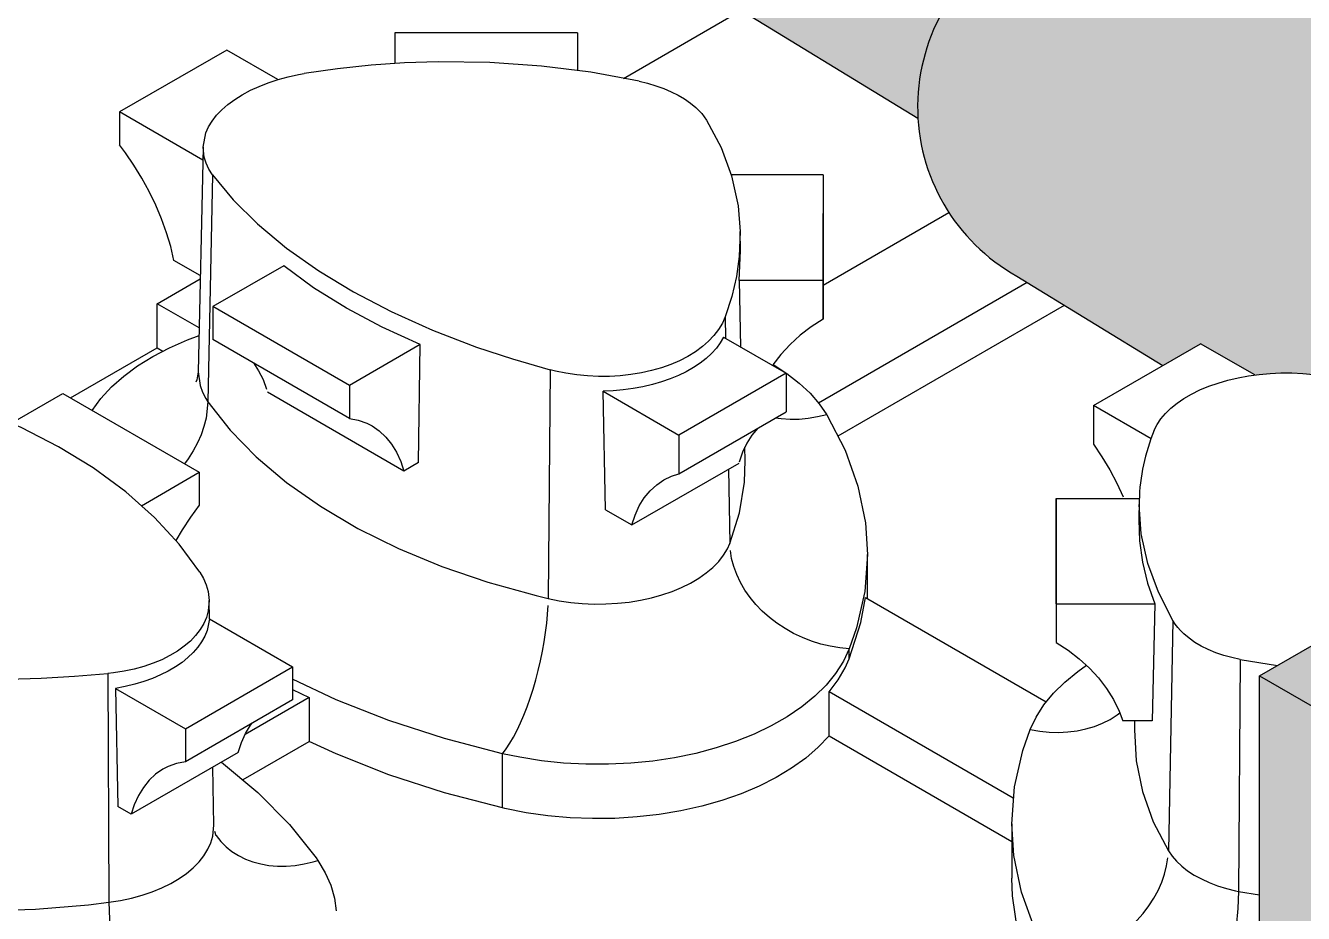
# Model space of a CAD drawing. Header units: millimetres. Extents: x 441156 to 441876, y 4514765 to 4515211.
# Drawn here: x 441593.089 to 441593.646, y 4515143.171 to 4515143.558 of the extents above; entities that cross this region are included whole.
import ezdxf

# ---------------------------------------------------------------- set-up
doc = ezdxf.new("R2010")
doc.units = ezdxf.units.MM
doc.layers.add('Cornice', color=7, linetype='Continuous')
doc.layers.add('Cornice_Tratteggi', color=7, linetype='Continuous', lineweight=5)

msp = doc.modelspace()

# ---------------------------------------------------------------- hatches: boundary and pattern name
at = {"layer": 'Cornice_Tratteggi'}
h = msp.add_hatch(dxfattribs=at)
h.set_pattern_fill('AR-RSHKE', color=254, scale=3.01875e-05)
h.set_pattern_definition([(0, (441585.1792388301, 4515158.165127833), (0.01955244375, 0.00920115), [0.004600575, -0.0038338125, 0.0053673375, -0.0023002875, 0.0069008625, -0.00306705]), (0, (441585.1838394051, 4515158.165511215), (0.01955244375, 0.00920115), [0.0038338125, -0.0145684875, 0.00306705, -0.004600575]), (0, (441585.1930405551, 4515158.164552762), (0.01955244375, 0.00920115), [0.0023002875, -0.0237696375]), (90, (441585.1792388301, 4515158.165127833), (-0.00651748125, 0.00920115), [0.008817768750000001, -0.02798683125]), (90, (441585.1838394051, 4515158.165127833), (-0.00651748125, 0.00920115), [0.008626078125, -0.028178521875]), (90, (441585.1876732176, 4515158.165127833), (-0.00651748125, 0.00920115), [0.008051006250000001, -0.02875359375]), (90, (441585.1930405551, 4515158.164552762), (-0.00651748125, 0.00920115), [0.008817768750000001, -0.02798683125]), (90, (441585.1953408426, 4515158.164552762), (-0.00651748125, 0.00920115), [0.008817768750000001, -0.02798683125]), (90, (441585.2022417051, 4515158.165127833), (-0.00651748125, 0.00920115), [0.0084343875, -0.0283702125])])
h.paths.add_polyline_path([(441593.669168128, 4515143.250001364), (441593.6273390004, 4515143.27415119), (441593.6273390004, 4515142.658326191), (441593.4181933625, 4515142.77907532), (441593.4181933625, 4515142.730775319), (441593.669168128, 4515142.585876365)])
h.paths.add_polyline_path([(441594.9902824535, 4515144.012739739), (441594.9902824535, 4515144.061039391), (441593.6273390004, 4515143.27415119), (441593.669168128, 4515143.250001364)])
for points in [[(441593.3853776835, 4515143.574066194), (441593.4782227757, 4515143.517337671, -0.3134991230460033), (441593.5285898547, 4515143.599661068), (441593.4337690223, 4515143.657596772, 1.00000059424074)], [(441593.6085227746, 4515143.593245395, 1.032811065394186), (441593.5213570569, 4515143.448503297), (441593.5851187409, 4515143.40954479), (441593.6015368634, 4515143.419023707), (441593.6251953507, 4515143.405363888), (441593.6271509133, 4515143.40562891), (441593.6318943287, 4515143.406051836), (441593.6366543207, 4515143.406258301), (441593.641415693, 4515143.40624491), (441593.6461594815, 4515143.406014312), (441593.650835946, 4515143.405570134), (441593.6553953462, 4515143.404916006), (441593.6578167253, 4515143.404472966), (441593.6741325958, 4515143.400845258), (441593.6898611701, 4515143.396520946), (441593.709037694, 4515143.390013276), (441593.722725454, 4515143.384277433), (441593.7453633386, 4515143.397347981), (441593.7930437457, 4515143.369819949), (441593.8381315151, 4515143.395851135), (441593.8346381339, 4515143.39786802), (441593.8342760727, 4515143.39912801), (441593.8327412774, 4515143.403362577), (441593.8308258206, 4515143.407203425), (441593.82854428, 4515143.410621323), (441593.810901658, 4515143.420807197), (441593.810901984, 4515143.435186381), (441593.8398546643, 4515143.451901183)]]:
    msp.add_hatch(color=254, dxfattribs=at).paths.add_polyline_path(points)

# ---------------------------------------------------------------- linework, layer by layer
at = {"color": 254, "linetype": 'Continuous'}
for p, q in [((441593.5547895951, 4515143.392034418), (441593.6015368634, 4515143.419023707)), ((441593.6251953507, 4515143.405363888), (441593.6015368634, 4515143.419023707)), ((441593.5547895951, 4515143.392034418), (441593.5547892137, 4515143.375195599)), ((441593.5799905611, 4515143.37748401), (441593.5547895951, 4515143.392034418))]:
    msp.add_line(p, q, dxfattribs=at)
for points in [[(441593.5813481126, 4515143.38125303, 0), (441593.5825978667, 4515143.383765259, 0), (441593.5842359008, 4515143.386228731, 0), (441593.5862430462, 4515143.388617752, 0), (441593.5886001341, 4515143.390906626, 0), (441593.5913031176, 4515143.393085862, 0), (441593.594338077, 4515143.39514882, 0), (441593.5976713019, 4515143.397074325, 0), (441593.6012690819, 4515143.398841197, 0), (441593.6051183455, 4515143.400439787, 0), (441593.6092050087, 4515143.401867867, 0), (441593.6134847364, 4515143.403111284, 0), (441593.6179131938, 4515143.404155876, 0), (441593.6224739198, 4515143.404995074, 0), (441593.6271509133, 4515143.40562891, 0), (441593.6318943287, 4515143.406051836, 0), (441593.6366543207, 4515143.406258301, 0), (441593.641415693, 4515143.40624491, 0), (441593.6461594815, 4515143.406014312, 0), (441593.650835946, 4515143.405570134, 0), (441593.6553953462, 4515143.404916006, 0), (441593.6578167253, 4515143.404472966, 0)], [(441593.5547892137, 4515143.375195599, 0), (441593.5584776663, 4515143.369716111, 0), (441593.561899231, 4515143.364032253, 0), (441593.5650278677, 4515143.358187282, 0), (441593.5678397656, 4515143.352225685, 0), (441593.5681433153, 4515143.351531253, 0)]]:
    msp.add_polyline3d(points, dxfattribs=at)
msp.add_arc((441593.65938691, 4515143.348460024), 0.08462904842435913, 157.2071656743576, 178.6316916423052, dxfattribs=at)
at = {"layer": 'Cornice', "color": 254}
for p, q in [((441593.6273390004, 4515143.27415119), (441594.9902824535, 4515144.061039391)), ((441593.3853776541, 4515143.574066211), (441593.4782227757, 4515143.517337671)), ((441593.5213570569, 4515143.448503297), (441593.5851187409, 4515143.40954479)), ((441593.6273390004, 4515142.658326191), (441593.6273390004, 4515143.27415119)), ((441593.6273390004, 4515143.27415119), (441593.669168128, 4515143.250001364))]:
    msp.add_line(p, q, dxfattribs=at)
at = {"layer": 'Cornice', "color": 254, "linetype": 'Continuous'}
for p, q in [((441593.3497022864, 4515143.534733181), (441593.4011441366, 4515143.564432861)), ((441593.3295797274, 4515143.55458124), (441593.2498847275, 4515143.55458124)), ((441593.2498847275, 4515143.55458124), (441593.2498847275, 4515143.541159132)), ((441593.3295797274, 4515143.55458124), (441593.3295797274, 4515143.538101679)), ((441593.1765301654, 4515143.547061906), (441593.1297828972, 4515143.520072618)), ((441593.1988627985, 4515143.534167605), (441593.1765301654, 4515143.547061906)), ((441593.1297828972, 4515143.520072618), (441593.1297825712, 4515143.50569361)), ((441593.1660867512, 4515143.499111682), (441593.1297828972, 4515143.520072618)), ((441593.1662071735, 4515143.504744283), (441593.164111212, 4515143.406708363)), ((441593.1703030484, 4515143.492725824), (441593.1683461918, 4515143.393628062)), ((441593.4368833447, 4515143.492630064), (441593.3967097093, 4515143.492629205)), ((441593.4368833447, 4515143.492630064), (441593.4368833447, 4515143.446618576)), ((441593.4368833447, 4515143.492630064), (441593.4368838845, 4515143.47579127)), ((441593.4368838845, 4515143.444575098), (441593.4917214199, 4515143.476235259)), ((441593.4368838845, 4515143.429779783), (441593.4368838845, 4515143.47579127)), ((441593.4008190347, 4515143.459687984), (441593.4006413494, 4515143.467998982)), ((441593.4001344567, 4515143.44661779), (441593.4008190347, 4515143.459687984)), ((441593.1650092378, 4515143.448712375), (441593.1535190471, 4515143.455346175)), ((441593.2013945555, 4515143.453005857), (441593.1705284053, 4515143.435186381)), ((441593.1462006785, 4515143.436468128), (441593.1649792523, 4515143.447309839)), ((441593.4368833447, 4515143.446618576), (441593.4001344567, 4515143.44661779)), ((441593.4001344567, 4515143.44661779), (441593.4007563207, 4515143.417605423)), ((441593.5259344046, 4515143.445706529), (441593.4348623242, 4515143.393126545)), ((441593.4368833447, 4515143.446618576), (441593.4368838845, 4515143.429779783)), ((441593.1645213233, 4515143.425890801), (441593.1462006785, 4515143.436468128)), ((441593.1462006785, 4515143.417242602), (441593.1462006785, 4515143.436468128)), ((441593.1705284053, 4515143.435186381), (441593.1705280793, 4515143.420807197)), ((441593.2300831481, 4515143.400802765), (441593.1705284053, 4515143.435186381)), ((441593.4434578221, 4515143.378863584), (441593.542112787, 4515143.435821507)), ((441593.3940983741, 4515143.430736871), (441593.394293822, 4515143.421336318)), ((441593.2300828221, 4515143.38642358), (441593.1705280793, 4515143.420807197)), ((441593.3933758847, 4515143.421866257), (441593.4206568915, 4515143.406116534)), ((441593.1083658054, 4515143.395398838), (441593.1462006785, 4515143.417242602)), ((441593.1462006785, 4515143.417242602), (441593.1486597981, 4515143.415822843)), ((441593.2609492969, 4515143.41862224), (441593.2300831481, 4515143.400802765)), ((441593.2601681864, 4515143.367149902), (441593.2609492969, 4515143.41862224)), ((441593.3176297613, 4515143.407667522), (441593.3168437881, 4515143.307893759)), ((441593.4206568915, 4515143.406116534), (441593.3739096232, 4515143.379127246)), ((441593.4206568915, 4515143.406116534), (441593.420657273, 4515143.389277275)), ((441593.253819298, 4515143.363484404), (441593.1942645552, 4515143.39786802)), ((441593.2300831481, 4515143.400802765), (441593.2300828221, 4515143.38642358)), ((441593.3407925747, 4515143.398246198), (441593.3739096232, 4515143.379127246)), ((441593.3418380916, 4515143.346621171), (441593.3407925747, 4515143.398246198)), ((441593.0823518753, 4515143.384277433), (441593.1049897599, 4515143.397347981)), ((441593.1049897599, 4515143.397347981), (441593.1645445027, 4515143.362964365)), ((441593.373910005, 4515143.362287986), (441593.420657273, 4515143.389277275)), ((441593.3739096232, 4515143.379127246), (441593.373910005, 4515143.362287986)), ((441593.4027781313, 4515143.368053746), (441593.4026542252, 4515143.373849295)), ((441593.2601681864, 4515143.367149902), (441593.253819298, 4515143.363484404)), ((441593.3533753412, 4515143.339960201), (441593.4001226095, 4515143.366949488)), ((441593.395480309, 4515143.364269281), (441593.3961533238, 4515143.331898964)), ((441593.1392751698, 4515143.348374485), (441593.1645445027, 4515143.362964365)), ((441593.1645445027, 4515143.362964365), (441593.1645448286, 4515143.348585556)), ((441593.538563142, 4515143.351531885), (441593.5385626021, 4515143.334693092)), ((441593.538563142, 4515143.305520398), (441593.538563142, 4515143.351531885)), ((441593.538563142, 4515143.351531885), (441593.5749200284, 4515143.351531108)), ((441593.574803274, 4515143.350476842), (441593.574627452, 4515143.342252998)), ((441593.3418380916, 4515143.346621171), (441593.3533753412, 4515143.339960201)), ((441593.5385626021, 4515143.334693092), (441593.5385626021, 4515143.288681604)), ((441593.4562229746, 4515143.30775981), (441593.4562229746, 4515143.327082227)), ((441593.4552631165, 4515143.30831398), (441593.5341432634, 4515143.262772943)), ((441593.1690369996, 4515143.299007916), (441593.1688651215, 4515143.307047295)), ((441593.538563142, 4515143.305520398), (441593.5385626021, 4515143.288681604)), ((441593.538563142, 4515143.305520398), (441593.5815394305, 4515143.305519479)), ((441593.5815394305, 4515143.305519479), (441593.5804196502, 4515143.254498239)), ((441593.1689710857, 4515143.299045969), (441593.2052900107, 4515143.278078528)), ((441593.5895312888, 4515143.298258579), (441593.5875127995, 4515143.197890206)), ((441593.4482532464, 4515143.281575219), (441593.4482532464, 4515143.286011878)), ((441593.6188879684, 4515143.281309656), (441593.6181861961, 4515143.180181083)), ((441593.1246817794, 4515143.275190625), (441593.1251480812, 4515143.175435519)), ((441593.1585427425, 4515143.251089239), (441593.2052900107, 4515143.278078528)), ((441593.2052900107, 4515143.278078528), (441593.2052903367, 4515143.263699143)), ((441593.1280598565, 4515143.268687449), (441593.1289369563, 4515143.217159482)), ((441593.1280598565, 4515143.268687449), (441593.1585427425, 4515143.251089239)), ((441593.2052903367, 4515143.263699143), (441593.1585430689, 4515143.236709855)), ((441593.2124528777, 4515143.264719625), (441593.1845587038, 4515143.248615071)), ((441593.2124528777, 4515143.264719625), (441593.2124528777, 4515143.2454941)), ((441593.4394050368, 4515143.247962615), (441593.4394050368, 4515143.267188141)), ((441593.5198014958, 4515143.22077167), (441593.4394050368, 4515143.267188141)), ((441593.5804196502, 4515143.254498239), (441593.5676030021, 4515143.254498239)), ((441593.5727512968, 4515143.254498239), (441593.5726683554, 4515143.25061876)), ((441593.1585427425, 4515143.251089239), (441593.1585430689, 4515143.236709855)), ((441593.4394050368, 4515143.247962615), (441593.519223512, 4515143.201879841)), ((441593.183733494, 4515143.228913116), (441593.2124528777, 4515143.2454941)), ((441593.1815538608, 4515143.240759967), (441593.1348065926, 4515143.213770678)), ((441593.2969319209, 4515143.216548146), (441593.2969319209, 4515143.240210331)), ((441593.170961696, 4515143.208982705), (441593.1704197456, 4515143.234331744)), ((441593.1348065926, 4515143.213770678), (441593.1289369563, 4515143.217159482)), ((441593.519223512, 4515143.20964724), (441593.519223512, 4515143.185985056))]:
    msp.add_line(p, q, dxfattribs=at)
for points in [[(441593.3565585183, 4515143.533469283, 0), (441593.3354596049, 4515143.537358717, 0), (441593.3139062414, 4515143.540082128, 0), (441593.2914069429, 4515143.541643164, 0), (441593.2687483474, 4515143.541938219, 0), (441593.2541328777, 4515143.541453803, 0), (441593.2395644181, 4515143.540443269, 0), (441593.2249082639, 4515143.538886719, 0), (441593.2103911286, 4515143.53679928, 0)], [(441593.1662071306, 4515143.504742276, 0), (441593.1662488756, 4515143.505590513, 0), (441593.1666387868, 4515143.508263211, 0), (441593.1674251657, 4515143.510923388, 0), (441593.1686018634, 4515143.513542761, 0), (441593.170167948, 4515143.516109098, 0), (441593.172113924, 4515143.518616039, 0), (441593.1744172789, 4515143.521037464, 0), (441593.1770555002, 4515143.523347246, 0), (441593.1800213095, 4515143.52553441, 0), (441593.1833014156, 4515143.527593919, 0), (441593.1868595873, 4515143.529504793, 0), (441593.190659593, 4515143.531246048, 0), (441593.1946917486, 4515143.532809756, 0), (441593.1989376441, 4515143.534191971, 0), (441593.2033514768, 4515143.535379176, 0), (441593.2078874439, 4515143.536357855, 0), (441593.2103911286, 4515143.53679928, 0)], [(441593.3565585183, 4515143.533469283, 0), (441593.3602371629, 4515143.532583424, 0), (441593.3637830153, 4515143.531533708, 0), (441593.3672669387, 4515143.530289461, 0), (441593.3705589083, 4515143.528888436, 0), (441593.3735504319, 4515143.527385966, 0), (441593.3763173168, 4515143.525755442, 0), (441593.3789091252, 4515143.52395525, 0), (441593.3812239505, 4515143.522044525, 0), (441593.3825948297, 4515143.520725742, 0), (441593.3838324256, 4515143.519368825, 0), (441593.3849460645, 4515143.517959615, 0), (441593.3859151979, 4515143.51652036, 0)], [(441593.3859151979, 4515143.51652036, 0), (441593.3922773006, 4515143.50455532, 0), (441593.3968768503, 4515143.492179484, 0), (441593.3997298384, 4515143.479103511, 0), (441593.4006412083, 4515143.468005584, 0)], [(441593.1535190471, 4515143.455346175, 0), (441593.1520937541, 4515143.461331762, 0), (441593.1502842106, 4515143.467376107, 0), (441593.1481041885, 4515143.47343321, 0), (441593.1455702789, 4515143.479456972, 0), (441593.1427017666, 4515143.48540155, 0), (441593.1395204825, 4515143.491221701, 0), (441593.1360506382, 4515143.49687313, 0), (441593.1323186414, 4515143.502312826, 0), (441593.1297825712, 4515143.50569361, 0)], [(441593.1703030484, 4515143.492725824, 0), (441593.1687132617, 4515143.495171385, 0), (441593.1675025041, 4515143.497705948, 0), (441593.1666816517, 4515143.500302387, 0), (441593.1662615807, 4515143.502933579, 0), (441593.1662071306, 4515143.504742276, 0)], [(441593.1703030484, 4515143.492725824, 0), (441593.1793447764, 4515143.481809247, 0), (441593.1900103552, 4515143.471216351, 0), (441593.2026103257, 4515143.460732481, 0), (441593.2167617666, 4515143.450745896, 0), (441593.2319078729, 4515143.441588936, 0), (441593.2483176281, 4515143.433034061, 0), (441593.2664087927, 4515143.424923409, 0), (441593.2855853165, 4515143.417571593, 0), (441593.3013138908, 4515143.412367242, 0), (441593.3176297613, 4515143.407667522, 0)], [(441593.4006412083, 4515143.468005584, 0), (441593.4006620555, 4515143.465778535, 0), (441593.400237879, 4515143.457100851, 0), (441593.3990131499, 4515143.448386384, 0), (441593.3969605722, 4515143.439553226, 0), (441593.3940983741, 4515143.430736871, 0)], [(441593.2609492969, 4515143.41862224, 0), (441593.2443264068, 4515143.426162292, 0), (441593.2287952654, 4515143.434441968, 0), (441593.2144543409, 4515143.443408772, 0), (441593.2013945555, 4515143.453005857, 0)], [(441593.3940983741, 4515143.430736871, 0), (441593.39284862, 4515143.427935767, 0), (441593.3912105859, 4515143.425206922, 0), (441593.3892034405, 4515143.422578714, 0), (441593.3868463525, 4515143.420079526, 0), (441593.384143369, 4515143.417719976, 0), (441593.3811084097, 4515143.415507014, 0), (441593.3777751848, 4515143.413463248, 0), (441593.3741774048, 4515143.411611293, 0), (441593.3703281411, 4515143.40996155, 0), (441593.366241478, 4515143.408515942, 0), (441593.3619617503, 4515143.407288633, 0), (441593.3575332929, 4515143.406293787, 0), (441593.3529725668, 4515143.405538158, 0), (441593.3482955734, 4515143.405021007, 0), (441593.3435521579, 4515143.404746472, 0), (441593.338792166, 4515143.404718688, 0), (441593.3340307937, 4515143.404940847, 0), (441593.3292870052, 4515143.405409111, 0), (441593.3246105407, 4515143.406117182, 0), (441593.3200511405, 4515143.407058769, 0), (441593.3176297613, 4515143.407667522, 0)], [(441593.4368838845, 4515143.429779783, 0), (441593.4316676247, 4515143.426429803, 0), (441593.4268288013, 4515143.422721366, 0), (441593.4224042408, 4515143.418682699, 0), (441593.4184276166, 4515143.414344536, 0), (441593.4149291936, 4515143.409739893, 0), (441593.4147738595, 4515143.409512894, 0)], [(441593.1178062014, 4515143.389948476, 0), (441593.1216362278, 4515143.395152498, 0), (441593.1262372769, 4515143.400143994, 0), (441593.131574332, 4515143.404884975, 0), (441593.1376067749, 4515143.409339362, 0), (441593.1442886951, 4515143.413473252, 0), (441593.151569239, 4515143.417255186, 0), (441593.1593929974, 4515143.420656377, 0), (441593.1644498577, 4515143.422548085, 0)], [(441593.3933758847, 4515143.421866257, 0), (441593.3919641511, 4515143.419431355, 0), (441593.3902272122, 4515143.417067572, 0), (441593.3881756877, 4515143.414789359, 0), (441593.3858221205, 4515143.412610647, 0), (441593.3831809003, 4515143.410544755, 0), (441593.3802681753, 4515143.408604314, 0), (441593.3771017538, 4515143.406801188, 0), (441593.3737009952, 4515143.405146401, 0), (441593.3700866916, 4515143.403650071, 0), (441593.3662809406, 4515143.402321345, 0), (441593.3623070105, 4515143.401168348, 0), (441593.3581891977, 4515143.400198129, 0), (441593.3539526782, 4515143.399416621, 0), (441593.3496233542, 4515143.3988286, 0), (441593.3452276947, 4515143.398437662, 0), (441593.3407925747, 4515143.398246198, 0)], [(441593.1881707013, 4515143.410621323, 0), (441593.1904522419, 4515143.407203425, 0), (441593.1923676987, 4515143.403362577, 0), (441593.193902494, 4515143.39912801, 0), (441593.1942645552, 4515143.39786802, 0)], [(441593.4150503327, 4515143.409915388, 0), (441593.4210259521, 4515143.406027099, 0), (441593.4263918579, 4515143.40185292, 0), (441593.4311072123, 4515143.397424618, 0), (441593.4351361286, 4515143.392775896, 0), (441593.4383952989, 4515143.388029777, 0)], [(441593.1647698595, 4515143.319414668, 0), (441593.1557281315, 4515143.331624911, 0), (441593.1450625527, 4515143.343224567, 0), (441593.1324625823, 4515143.354436683, 0), (441593.1183111413, 4515143.364835315, 0), (441593.103165035, 4515143.374085834, 0), (441593.0867552799, 4515143.382432191, 0), (441593.0686641153, 4515143.390013276, 0), (441593.0494875914, 4515143.396520946, 0), (441593.0337590171, 4515143.400845258, 0), (441593.0174431466, 4515143.404472966, 0)], [(441593.1641112255, 4515143.406708997, 0), (441593.1641002492, 4515143.406384792, 0), (441593.1638657674, 4515143.404481228, 0), (441593.163528294, 4515143.403223595, 0), (441593.163234861, 4515143.402484878, 0), (441593.1630834571, 4515143.402190719, 0), (441593.1630763234, 4515143.402178855, 0)], [(441593.164111212, 4515143.406708363, 0), (441593.1642717998, 4515143.403746303, 0), (441593.1648789281, 4515143.400803596, 0), (441593.165927976, 4515143.397902637, 0), (441593.1674109598, 4515143.395065503, 0), (441593.1683461918, 4515143.393628062, 0)], [(441593.1683461918, 4515143.393628062, 0), (441593.1681045063, 4515143.390095076, 0), (441593.1675193429, 4515143.386514205, 0), (441593.1665951548, 4515143.382912703, 0), (441593.1653389757, 4515143.379317979, 0), (441593.1637603658, 4515143.375757391, 0), (441593.1618713394, 4515143.372258037, 0), (441593.1596862731, 4515143.36884655, 0), (441593.1581085796, 4515143.366680111, 0)], [(441593.1683461918, 4515143.393628062, 0), (441593.1779783804, 4515143.38135897, 0), (441593.1894260531, 4515143.369621247, 0), (441593.2026020862, 4515143.358504225, 0), (441593.2174062022, 4515143.348092509, 0), (441593.2337257326, 4515143.33846534, 0), (441593.2514364762, 4515143.329695987, 0), (441593.2704036433, 4515143.321851188, 0), (441593.2904828825, 4515143.314990649, 0), (441593.3115213786, 4515143.309166581, 0), (441593.3168437881, 4515143.307893759, 0)], [(441593.2300828221, 4515143.38642358, 0), (441593.2339691318, 4515143.385630208, 0), (441593.2376114156, 4515143.38431639, 0), (441593.2399411607, 4515143.383126846, 0)], [(441593.4383952989, 4515143.388029777, 0), (441593.4343704515, 4515143.387050942, 0), (441593.430343685, 4515143.386375608, 0), (441593.4263456456, 4515143.386008915, 0), (441593.4224067607, 4515143.385953654, 0), (441593.4185570077, 4515143.386210245, 0), (441593.4159656474, 4515143.386568589, 0)], [(441593.4383952989, 4515143.388029777, 0), (441593.4463944242, 4515143.372624503, 0), (441593.4520534863, 4515143.356877253, 0), (441593.4553299911, 4515143.340906272, 0), (441593.4562229746, 4515143.327082227, 0)], [(441593.2399411607, 4515143.383126846, 0), (441593.2431115238, 4515143.380962192, 0), (441593.2459682819, 4515143.37831262, 0), (441593.2484896931, 4515143.375198294, 0), (441593.2506565682, 4515143.371642916, 0), (441593.2524524157, 4515143.367673544, 0), (441593.253819298, 4515143.363484404, 0)], [(441593.4083468696, 4515143.382169928, 0), (441593.4057781686, 4515143.379118156, 0), (441593.4035615231, 4515143.375621869, 0), (441593.4017138031, 4515143.371707678, 0), (441593.4002490708, 4515143.367405373, 0), (441593.4001226095, 4515143.366949488, 0)], [(441593.3961533238, 4515143.331898964, 0), (441593.4003282265, 4515143.345182269, 0), (441593.4024819997, 4515143.358625104, 0), (441593.4027781313, 4515143.368053746, 0)], [(441593.3533753412, 4515143.339960201, 0), (441593.3548006343, 4515143.344300016, 0), (441593.3566101778, 4515143.3482549, 0), (441593.3587901999, 4515143.351794754, 0), (441593.3613241094, 4515143.354892639, 0), (441593.3641926218, 4515143.357524975, 0), (441593.3672534786, 4515143.359602641, 0)], [(441593.3672534786, 4515143.359602641, 0), (441593.3707133185, 4515143.361265901, 0), (441593.373910005, 4515143.362287986, 0)], [(441593.1645448286, 4515143.348585556, 0), (441593.160658519, 4515143.343304703, 0), (441593.1570162352, 4515143.337785179, 0), (441593.1542773225, 4515143.333191671, 0)], [(441593.5895312888, 4515143.298258579, 0), (441593.5831691861, 4515143.310656233, 0), (441593.5785696364, 4515143.323167838, 0), (441593.5757166483, 4515143.336071567, 0), (441593.5747844311, 4515143.348910232, 0), (441593.5748033498, 4515143.35048039, 0)], [(441593.574627452, 4515143.342252998, 0), (441593.5749128171, 4515143.332996071, 0), (441593.5761635455, 4515143.323765862, 0), (441593.5783750943, 4515143.314595895, 0), (441593.5815394305, 4515143.305519479, 0)], [(441593.3168437881, 4515143.307893759, 0), (441593.3216858581, 4515143.30691023, 0), (441593.3266579757, 4515143.306174092, 0), (441593.3317223002, 4515143.305690946, 0), (441593.3368402888, 4515143.30546447, 0), (441593.3419729907, 4515143.305496387, 0), (441593.3470813428, 4515143.305786455, 0), (441593.3521264676, 4515143.306332466, 0), (441593.3570699685, 4515143.307130264, 0), (441593.3618742226, 4515143.308173778, 0), (441593.3665026666, 4515143.309455066, 0), (441593.3709200753, 4515143.310964377, 0), (441593.3750928293, 4515143.312690223, 0), (441593.3789891718, 4515143.31461947, 0), (441593.382579449, 4515143.316737436, 0), (441593.3858363368, 4515143.319028, 0), (441593.3887350484, 4515143.321473733, 0), (441593.3912535228, 4515143.324056017, 0), (441593.3933725927, 4515143.326755202, 0), (441593.395076131, 4515143.329550746, 0), (441593.3961533238, 4515143.331898964, 0)], [(441593.4482532464, 4515143.286011878, 0), (441593.4440977263, 4515143.286385348, 0), (441593.4399402249, 4515143.287062963, 0), (441593.4358123832, 4515143.288039568, 0), (441593.4317456167, 4515143.289307728, 0), (441593.4277708757, 4515143.290857795, 0), (441593.4239184106, 4515143.292677968, 0), (441593.4202175409, 4515143.294754397, 0), (441593.4166964324, 4515143.297071279, 0), (441593.4133818829, 4515143.29961098, 0), (441593.4102991183, 4515143.302354172, 0), (441593.4074716, 4515143.305279978, 0), (441593.4049208473, 4515143.308366129, 0), (441593.402666273, 4515143.31158914, 0), (441593.4007250356, 4515143.314924481, 0), (441593.3991119093, 4515143.318346768, 0), (441593.3978391708, 4515143.321829955, 0), (441593.3969165065, 4515143.325347533, 0), (441593.3963509384, 4515143.328872732, 0), (441593.3961533238, 4515143.331898964, 0)], [(441593.4562229746, 4515143.327082227, 0), (441593.4550160416, 4515143.311014709, 0), (441593.4514043053, 4515143.295067842, 0), (441593.4482532464, 4515143.286011878, 0)], [(441593.1647698595, 4515143.319414668, 0), (441593.1663596462, 4515143.316668906, 0), (441593.1675704039, 4515143.313856615, 0), (441593.1683912563, 4515143.31100774, 0), (441593.1688113273, 4515143.308152227, 0), (441593.1688651676, 4515143.307045138, 0)], [(441593.4482532464, 4515143.281575219, 0), (441593.453234761, 4515143.297398588, 0), (441593.4552631165, 4515143.30831398, 0)], [(441593.1688651676, 4515143.307045138, 0), (441593.1688240324, 4515143.305300255, 0), (441593.1684341211, 4515143.302462175, 0), (441593.1676477423, 4515143.299667872, 0), (441593.1664710445, 4515143.296947229, 0), (441593.16490496, 4515143.294313307, 0), (441593.162958984, 4515143.291772202, 0), (441593.1606556291, 4515143.289350223, 0), (441593.1580174078, 4515143.287073679, 0), (441593.1550515985, 4515143.284953794, 0), (441593.1517714923, 4515143.282994947, 0), (441593.1482133207, 4515143.281216878, 0), (441593.144413315, 4515143.27963932, 0), (441593.1403811593, 4515143.278270038, 0), (441593.1361352638, 4515143.277111847, 0), (441593.1317214312, 4515143.276175739, 0), (441593.127185464, 4515143.275472705, 0), (441593.1246817794, 4515143.275190625, 0)], [(441593.2969319209, 4515143.240210331, 0), (441593.2985201029, 4515143.242322289, 0), (441593.3001090423, 4515143.244739222, 0), (441593.3016866461, 4515143.247442736, 0), (441593.3032409078, 4515143.250412256, 0), (441593.3047599986, 4515143.253625181, 0), (441593.3062323573, 4515143.257057058, 0), (441593.3076467784, 4515143.26068177, 0), (441593.3089924972, 4515143.26447173, 0), (441593.3102592719, 4515143.268398094, 0), (441593.3114374618, 4515143.272430982, 0), (441593.3125181001, 4515143.276539697, 0), (441593.3134929623, 4515143.280692973, 0), (441593.3143546293, 4515143.2848592, 0), (441593.3150965433, 4515143.28900667, 0), (441593.3157130578, 4515143.293103819, 0), (441593.3161994808, 4515143.297119465, 0), (441593.3165521103, 4515143.301023046, 0), (441593.3167682626, 4515143.304784853, 0), (441593.3168437881, 4515143.307893759, 0)], [(441593.1689710857, 4515143.299045969, 0), (441593.1686395642, 4515143.296485438, 0), (441593.1679625312, 4515143.293947684, 0), (441593.1669441262, 4515143.291448222, 0), (441593.1655905757, 4515143.289002333, 0), (441593.1639101551, 4515143.286624972, 0), (441593.1619131385, 4515143.284330674, 0), (441593.1596117356, 4515143.282133467, 0), (441593.1570200171, 4515143.280046783, 0), (441593.1541538286, 4515143.278083381, 0), (441593.1510306938, 4515143.276255265, 0), (441593.1476697075, 4515143.274573612, 0), (441593.1440914186, 4515143.273048704, 0), (441593.1403177046, 4515143.271689862, 0), (441593.1363716378, 4515143.270505397, 0), (441593.1322773443, 4515143.269502549, 0), (441593.1280598565, 4515143.268687449, 0)], [(441593.6188879684, 4515143.281309656, 0), (441593.6152093238, 4515143.282100357, 0), (441593.6116634714, 4515143.283073399, 0), (441593.608179548, 4515143.284258673, 0), (441593.6048875784, 4515143.285621295, 0), (441593.6018960548, 4515143.287106493, 0), (441593.5991291698, 4515143.28873956, 0), (441593.5965373614, 4515143.290563108, 0), (441593.5942225361, 4515143.292517979, 0), (441593.592851657, 4515143.293877295, 0), (441593.591614061, 4515143.295283593, 0), (441593.5905004221, 4515143.296751702, 0), (441593.5895312888, 4515143.298258579, 0)], [(441593.4482532464, 4515143.286011878, 0), (441593.4456714554, 4515143.280557558, 0), (441593.4422761068, 4515143.275253906, 0), (441593.4380930412, 4515143.270141286, 0), (441593.4331540943, 4515143.265258608, 0), (441593.4274968544, 4515143.260643034, 0), (441593.4211643765, 4515143.256329688, 0), (441593.4142048546, 4515143.2523514, 0), (441593.406671255, 4515143.248738446, 0), (441593.3986209127, 4515143.245518323, 0), (441593.3901150958, 4515143.242715538, 0), (441593.3812185387, 4515143.240351422, 0), (441593.3719989496, 4515143.238443966, 0), (441593.3625264951, 4515143.23700769, 0), (441593.3528732663, 4515143.236053521, 0), (441593.3431127301, 4515143.235588724, 0), (441593.3333191701, 4515143.235616835, 0), (441593.3235671211, 4515143.236137641, 0), (441593.3139308022, 4515143.237147176, 0), (441593.3044835515, 4515143.238637759, 0), (441593.2969319209, 4515143.240210331, 0)], [(441593.5385626021, 4515143.288681604, 0), (441593.543778862, 4515143.285331625, 0), (441593.5486176854, 4515143.281623188, 0), (441593.5530422459, 4515143.277584521, 0), (441593.55701887, 4515143.273246357, 0), (441593.5605172931, 4515143.268641715, 0), (441593.5635108902, 4515143.263805638, 0), (441593.5659768781, 4515143.258774931, 0), (441593.5676030021, 4515143.254498239, 0)], [(441592.9785143897, 4515143.281309656, 0), (441592.999613303, 4515143.277852837, 0), (441593.0211666665, 4515143.275265196, 0), (441593.0436659651, 4515143.273531917, 0), (441593.0663245606, 4515143.272750551, 0), (441593.0809400303, 4515143.272755927, 0), (441593.0955084899, 4515143.273159574, 0), (441593.110164644, 4515143.273973115, 0), (441593.1246817794, 4515143.275190625, 0)], [(441593.4394050368, 4515143.267188141, 0), (441593.4433591591, 4515143.272361133, 0), (441593.4465173217, 4515143.277713409, 0), (441593.4482532464, 4515143.281575219, 0)], [(441593.6188879684, 4515143.281309656, 0), (441593.6351290544, 4515143.278648737, 0)], [(441593.5271932403, 4515143.25071759, 0), (441593.5297750312, 4515143.256171909, 0), (441593.5331703798, 4515143.261475561, 0), (441593.5373534454, 4515143.266588181, 0), (441593.5422923923, 4515143.271470859, 0), (441593.5479496323, 4515143.276086434, 0), (441593.5517954052, 4515143.278795932, 0)], [(441593.2969319209, 4515143.240210331, 0), (441593.2715806669, 4515143.24683998, 0), (441593.2473197986, 4515143.254712973, 0), (441593.224331825, 4515143.263770083, 0), (441593.2052901334, 4515143.272667347, 0)], [(441593.2052902339, 4515143.268230638, 0), (441593.2124528777, 4515143.264719625, 0)], [(441593.1815538608, 4515143.240759967, 0), (441593.1829791539, 4515143.245099782, 0), (441593.1847886973, 4515143.249054667, 0), (441593.1869687195, 4515143.252594521, 0), (441593.1876477147, 4515143.253513269, 0)], [(441593.5271932403, 4515143.25071759, 0), (441593.5313487603, 4515143.250002238, 0), (441593.5355062617, 4515143.249590513, 0), (441593.5396341034, 4515143.249485549, 0), (441593.54370087, 4515143.249688144, 0), (441593.5476756109, 4515143.250196756, 0), (441593.5515280761, 4515143.251007514, 0), (441593.5552289458, 4515143.252114248, 0), (441593.5587500543, 4515143.253508536, 0), (441593.5620646037, 4515143.255179766, 0), (441593.5651473684, 4515143.257115218, 0), (441593.5663168083, 4515143.257965109, 0)], [(441593.4394050368, 4515143.247962615, 0), (441593.4346850481, 4515143.243008275, 0), (441593.4292351149, 4515143.238310291, 0), (441593.4230967145, 4515143.23390442, 0), (441593.416316564, 4515143.229824192, 0), (441593.4089462642, 4515143.22610066, 0), (441593.4010419076, 4515143.222762163, 0), (441593.3926636512, 4515143.219834108, 0), (441593.3838752585, 4515143.21733878, 0), (441593.3747436146, 4515143.21529517, 0), (441593.3653382167, 4515143.213718831, 0), (441593.3557306455, 4515143.21262176, 0), (441593.3459940207, 4515143.212012305, 0), (441593.3362024436, 4515143.211895106, 0), (441593.3264304341, 4515143.212271055, 0), (441593.3167523632, 4515143.21313729, 0), (441593.3072418867, 4515143.214487218, 0), (441593.2979713852, 4515143.216310567, 0), (441593.2969319209, 4515143.216548146, 0)], [(441593.519223512, 4515143.20964724, 0), (441593.5204304451, 4515143.225714758, 0), (441593.5240421813, 4515143.241661625, 0), (441593.5271932403, 4515143.25071759, 0)], [(441593.5726683554, 4515143.25061876, 0), (441593.5733999111, 4515143.237125146, 0), (441593.5761656739, 4515143.22371969, 0), (441593.5809445948, 4515143.210504415, 0), (441593.5875127995, 4515143.197890206, 0)], [(441593.2969319209, 4515143.216548146, 0), (441593.2715806669, 4515143.223177795, 0), (441593.2473197986, 4515143.231050788, 0), (441593.224331825, 4515143.240107898, 0), (441593.2124528777, 4515143.2454941, 0)], [(441593.1585430689, 4515143.236709855, 0), (441593.154656759, 4515143.235916482, 0), (441593.1510144752, 4515143.234602665, 0), (441593.14868473, 4515143.23341312, 0)], [(441593.1742391047, 4515143.236536831, 0), (441593.1900758276, 4515143.223324041, 0), (441593.2038699037, 4515143.209368664, 0), (441593.215517563, 4515143.194775685, 0), (441593.2163017796, 4515143.193658944, 0)], [(441593.14868473, 4515143.23341312, 0), (441593.1455143668, 4515143.231248466, 0), (441593.1426576087, 4515143.228598895, 0), (441593.1401361974, 4515143.225484569, 0), (441593.1379693224, 4515143.221929191, 0), (441593.1361734748, 4515143.217959818, 0), (441593.1348065926, 4515143.213770678, 0)], [(441593.1251480812, 4515143.175435519, 0), (441593.1300995119, 4515143.176216754, 0), (441593.1349141661, 4515143.177244167, 0), (441593.1395554012, 4515143.178509938, 0), (441593.1439878947, 4515143.180004434, 0), (441593.1481779126, 4515143.181716281, 0), (441593.1520935664, 4515143.183632452, 0), (441593.1557050556, 4515143.185738362, 0), (441593.1589848946, 4515143.188017985, 0), (441593.1619081217, 4515143.190453971, 0), (441593.1644524895, 4515143.193027781, 0), (441593.1665986339, 4515143.195719827, 0), (441593.1683302213, 4515143.198509621, 0), (441593.1696340733, 4515143.201375929, 0), (441593.1705002668, 4515143.204296939, 0), (441593.1709222097, 4515143.20725042, 0), (441593.170961696, 4515143.208982705, 0)], [(441593.171996585, 4515143.204453195, 0), (441593.171904375, 4515143.204622619, 0), (441593.1716483039, 4515143.205210024, 0), (441593.1713181166, 4515143.206268214, 0), (441593.1710389673, 4515143.207822758, 0), (441593.1709617628, 4515143.208979599, 0)], [(441593.5370511878, 4515143.148699692, 0), (441593.5290520624, 4515143.164104964, 0), (441593.5233930003, 4515143.179852214, 0), (441593.5201164956, 4515143.195823195, 0), (441593.519223512, 4515143.20964724, 0)], [(441593.171954998, 4515143.204515168, 0), (441593.1739519657, 4515143.201970451, 0), (441593.1762392623, 4515143.199657648, 0), (441593.1787994802, 4515143.19759436, 0), (441593.1816131345, 4515143.195796293, 0), (441593.1846588117, 4515143.194277128, 0), (441593.1879133321, 4515143.19304843, 0), (441593.1913519272, 4515143.192119546, 0), (441593.1949484269, 4515143.191497548, 0), (441593.1986754599, 4515143.19118717, 0), (441593.2025046611, 4515143.191190774, 0), (441593.2064068879, 4515143.191508331, 0), (441593.2103524422, 4515143.192137427, 0), (441593.2143112958, 4515143.193073271, 0), (441593.2163017796, 4515143.193658944, 0)], [(441593.5370511878, 4515143.148699692, 0), (441593.5410760352, 4515143.149336644, 0), (441593.5451028016, 4515143.150277869, 0), (441593.5491008411, 4515143.151516202, 0), (441593.5530397259, 4515143.153042219, 0), (441593.556889479, 4515143.154844305, 0), (441593.5606208012, 4515143.156908747, 0), (441593.564205295, 4515143.159219832, 0), (441593.5676156803, 4515143.161759972, 0), (441593.5708260019, 4515143.164509834, 0), (441593.5738118273, 4515143.167448491, 0), (441593.5765504327, 4515143.170553577, 0), (441593.5790209756, 4515143.173801461, 0), (441593.5812046535, 4515143.177167425, 0), (441593.5830848476, 4515143.180625851, 0), (441593.5846472483, 4515143.184150419, 0), (441593.5858799649, 4515143.187714306, 0), (441593.5867736155, 4515143.191290386, 0), (441593.587321399, 4515143.194851444, 0), (441593.5875127995, 4515143.197890206, 0)], [(441593.5875127995, 4515143.197890206, 0), (441593.5891165555, 4515143.195560056, 0), (441593.5910659675, 4515143.193319471, 0), (441593.5933461992, 4515143.191185504, 0), (441593.5959398967, 4515143.189174397, 0), (441593.5988273204, 4515143.187301455, 0), (441593.6019864953, 4515143.185580932, 0), (441593.6053933781, 4515143.184025922, 0), (441593.6090220404, 4515143.182648259, 0), (441593.6128448659, 4515143.18145843, 0), (441593.6168327606, 4515143.180465489, 0), (441593.6181861961, 4515143.180181083, 0)], [(441593.2163017796, 4515143.193658944, 0), (441593.2195521034, 4515143.188325092, 0), (441593.2219848623, 4515143.182847984, 0), (441593.2235815416, 4515143.177269304, 0), (441593.2243299897, 4515143.171631509, 0), (441593.2243906045, 4515143.169501904, 0)], [(441593.5337664567, 4515143.130793437, 0), (441593.5266427695, 4515143.146341279, 0), (441593.5218772369, 4515143.162186806, 0), (441593.5195056436, 4515143.178211034, 0), (441593.519223512, 4515143.185985056, 0)], [(441592.9778126174, 4515143.180181083, 0), (441593.0002130475, 4515143.176308167, 0), (441593.0231128911, 4515143.173577154, 0), (441593.0463378666, 4515143.172008829, 0), (441593.0697112179, 4515143.171615127, 0), (441593.0930550596, 4515143.172399044, 0), (441593.1161917311, 4515143.174354616, 0), (441593.1251480812, 4515143.175435519, 0)], [(441593.6181861961, 4515143.180181083, 0), (441593.6181006662, 4515143.176562111, 0), (441593.617893583, 4515143.172773052, 0), (441593.6175665226, 4515143.168842744, 0), (441593.6171219741, 4515143.164801098, 0), (441593.6165633208, 4515143.160678875, 0), (441593.6158948144, 4515143.156507446, 0), (441593.6151215425, 4515143.15231856, 0), (441593.6142493903, 4515143.148144095, 0), (441593.6132849954, 4515143.144015823, 0), (441593.6122356974, 4515143.13996516, 0), (441593.6111094821, 4515143.136022937, 0), (441593.6099149206, 4515143.132219153, 0), (441593.6086611044, 4515143.128582762, 0), (441593.6073575757, 4515143.125141435, 0), (441593.6060142551, 4515143.121921365, 0), (441593.6046413662, 4515143.118947057, 0), (441593.6032493573, 4515143.116241149, 0), (441593.6018488227, 4515143.113824232, 0), (441593.6006421056, 4515143.111985811, 0)], [(441593.6181861961, 4515143.180181083, 0), (441593.6273390004, 4515143.178598612, 0)], [(441593.1251480812, 4515143.175435519, 0), (441593.1252057167, 4515143.171811935, 0), (441593.1253452626, 4515143.168011712, 0), (441593.1255656568, 4515143.164063771, 0), (441593.1258652219, 4515143.159998158, 0), (441593.1262416781, 4515143.155845816, 0), (441593.1266921605, 4515143.151638346, 0), (441593.1272132404, 4515143.147407769, 0), (441593.1278009522, 4515143.143186282, 0), (441593.1284508231, 4515143.139006016, 0), (441593.129157907, 4515143.134898782, 0), (441593.1299168228, 4515143.130895839, 0), (441593.1307217945, 4515143.127027653, 0), (441593.1315666959, 4515143.123323663, 0), (441593.1324450967, 4515143.119812058, 0), (441593.1333503119, 4515143.116519565, 0), (441593.1342754521, 4515143.113471239, 0), (441593.1352134765, 4515143.110690282, 0), (441593.1361572461, 4515143.108197858, 0), (441593.1369704091, 4515143.106294377, 0)]]:
    msp.add_polyline3d(points, dxfattribs=at)
at = {"layer": 'Cornice', "color": 254}
msp.add_arc((441593.5626030631, 4515143.522281631), 0.084525, 57.09362892102996, 240.7924917715658, dxfattribs=at)

doc.saveas('drawing.dxf')
